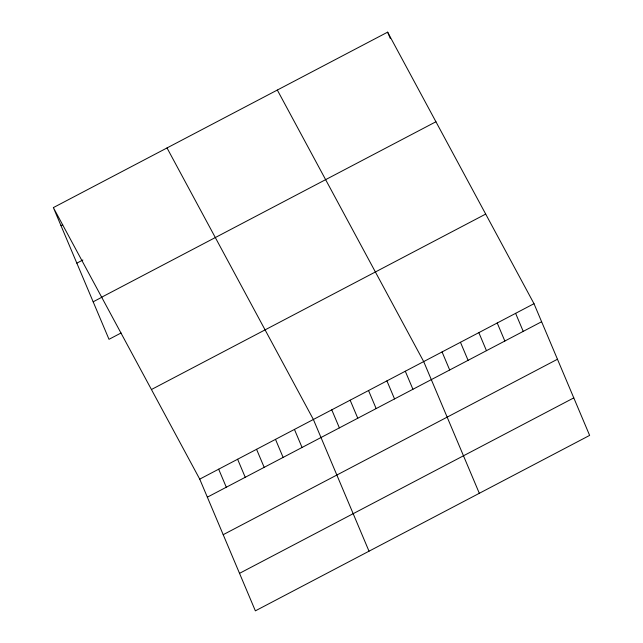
<?xml version="1.0" encoding="UTF-8"?>
<svg xmlns="http://www.w3.org/2000/svg" width="643" height="643" viewBox="0 0 643 643"><rect width="100%" height="100%" fill="white"/><g stroke="black" fill="none" stroke-linecap="round" stroke-linejoin="round"><path stroke-width="0.96" d="M53.369 207.601L387.633 32.15L533.995 303.689L589.631 435.399L255.367 610.85L199.732 479.131L53.369 207.601L109.005 339.311L121.061 332.986M60.989 225.645L62.709 224.737M76.838 263.156L82.859 259.989M101.666 297.203L435.93 121.76M93.163 301.8L101.771 297.283M151.427 389.529L485.69 214.079M199.732 479.131L533.995 303.689M207.351 497.176L541.615 321.733M223.201 534.687L557.465 359.244M239.526 573.339L573.789 397.888M277.326 90.044L423.689 361.583L479.324 493.302M167.019 147.946L313.382 419.485L369.018 551.196M515.606 313.334L523.233 331.378M387.633 32.15L390.301 38.467M497.224 322.987L504.843 341.031M478.842 332.632L486.462 350.684M460.452 342.285L468.08 360.329M442.071 351.938L449.69 369.982M405.299 371.236L412.927 389.28M386.917 380.881L394.537 398.925M368.535 390.534L376.155 408.578M350.146 400.179L357.773 418.231M331.764 409.832L339.383 427.876M294.438 429.42L302.057 447.472M275.493 439.362L283.121 457.414M256.557 449.304L264.177 467.357M237.613 459.247L245.232 477.299M218.668 469.189L226.296 487.233"/></g></svg>
